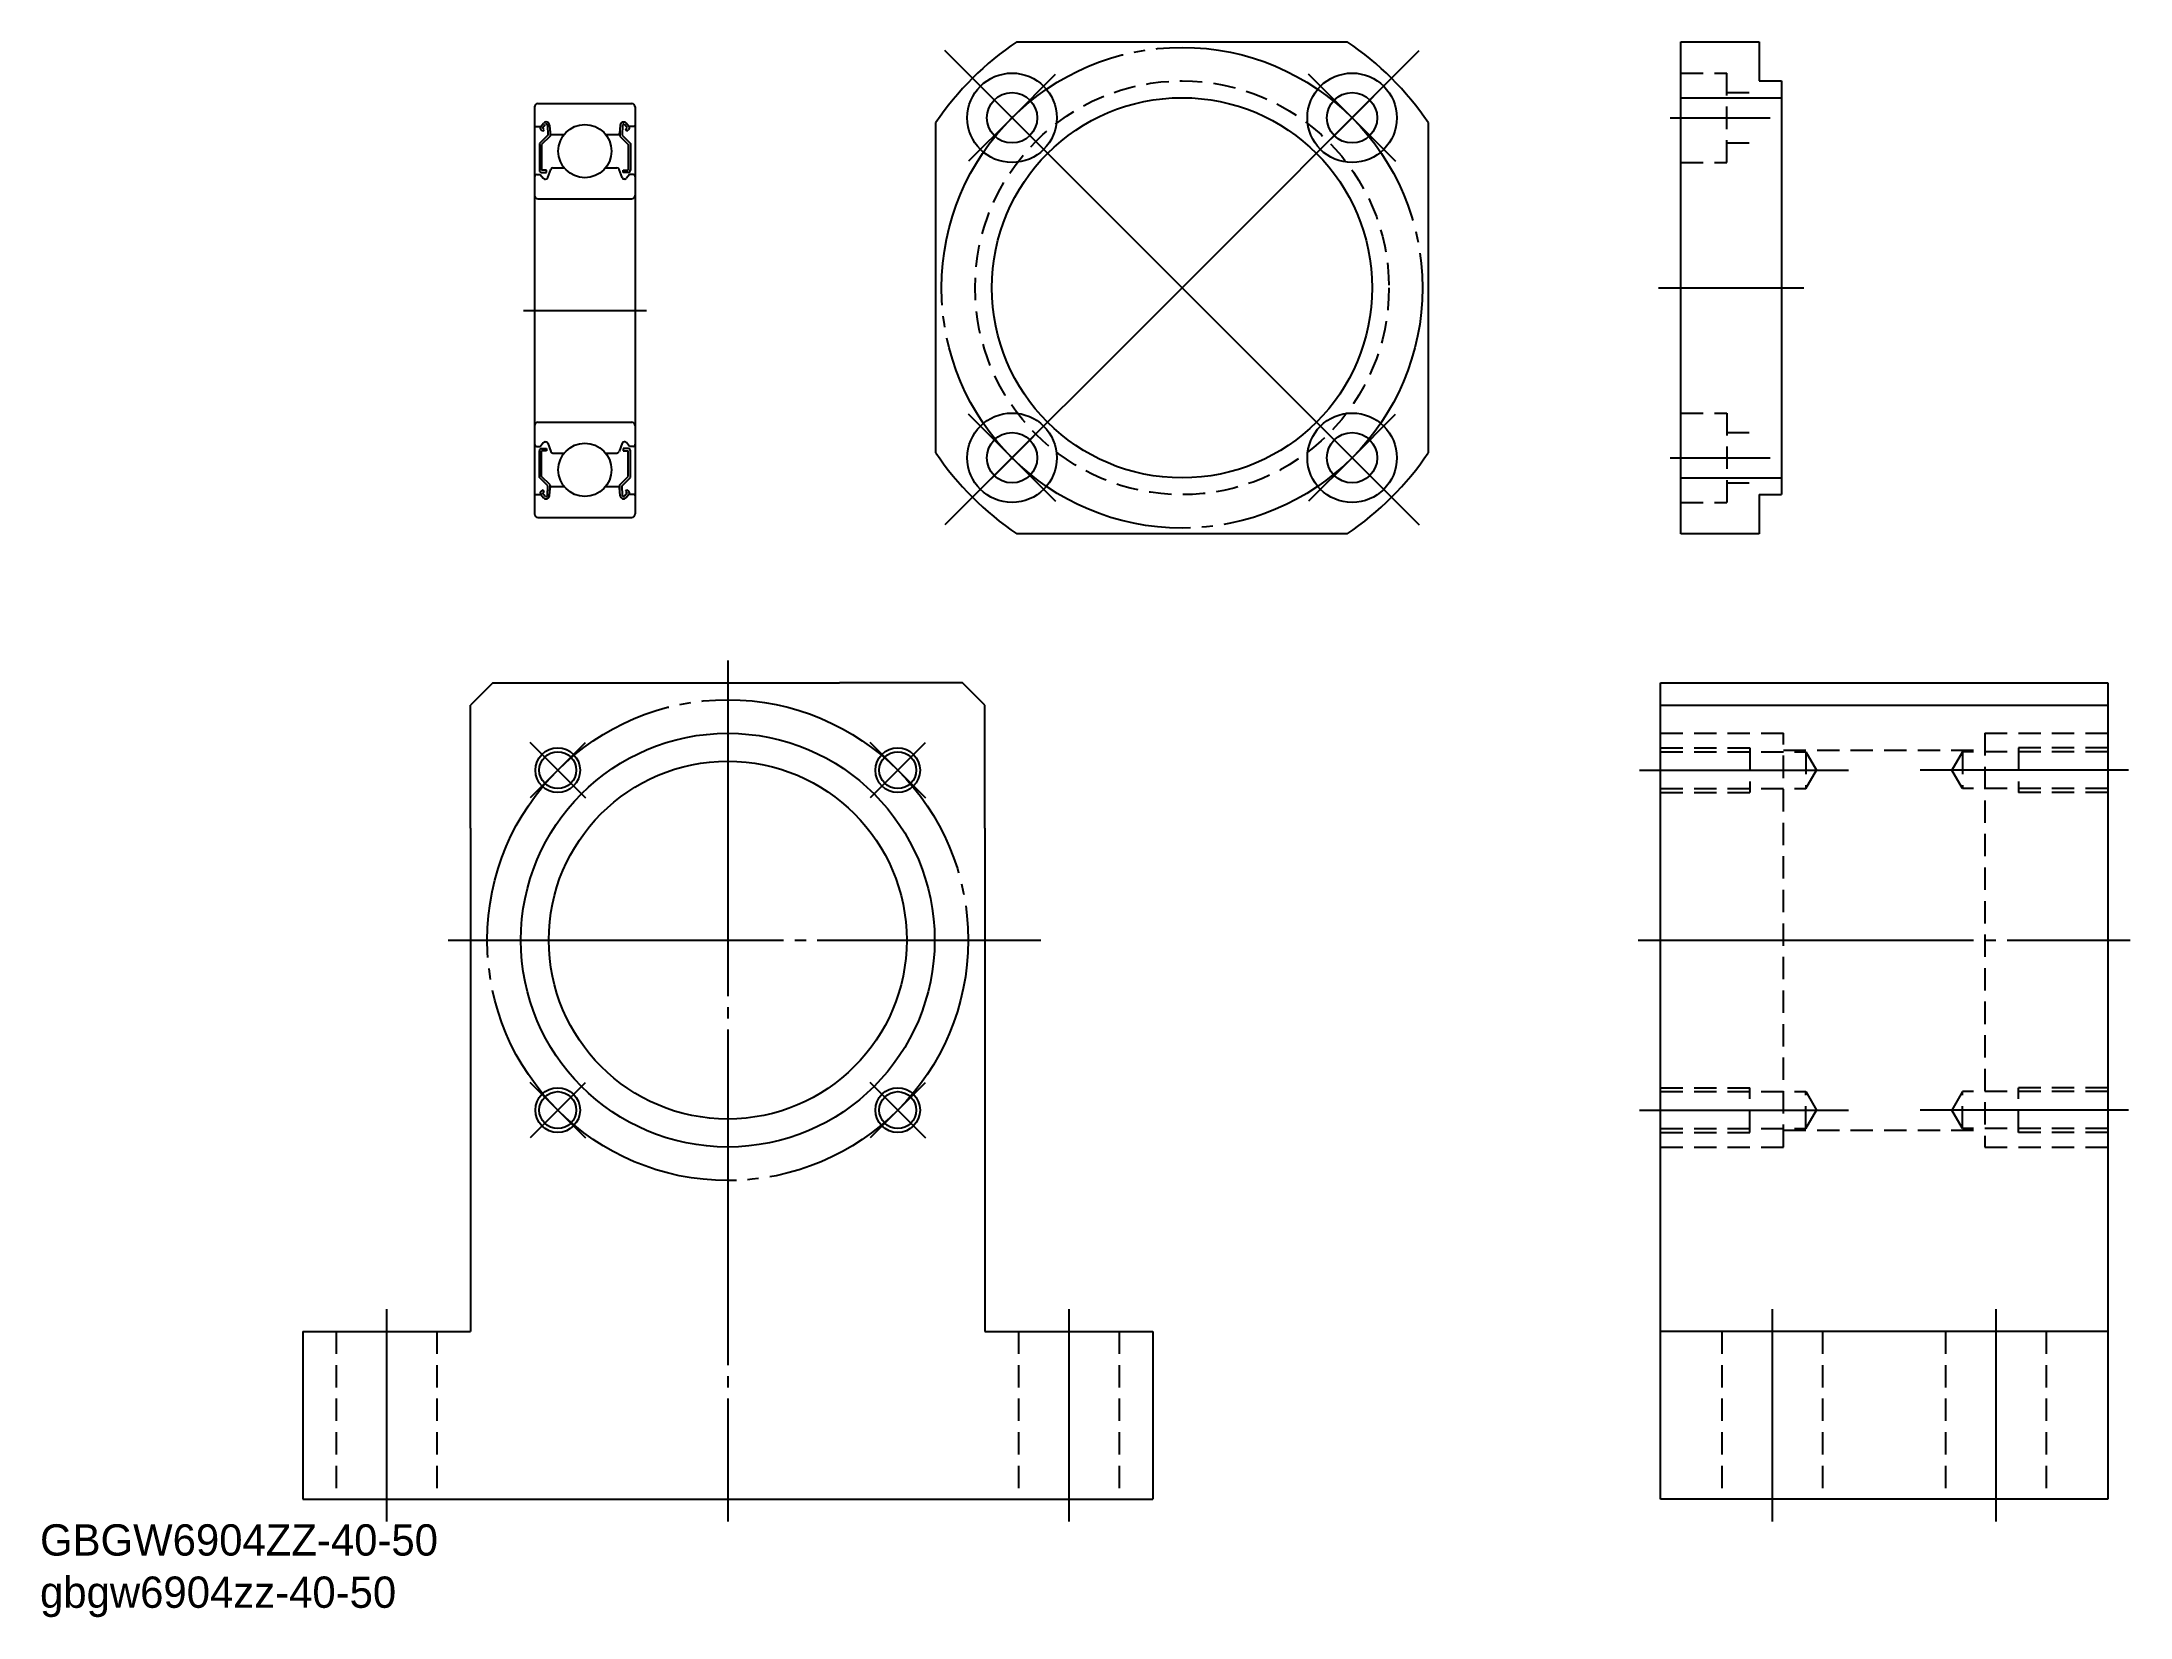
# Model space of a CAD drawing. Extents: x -138 to 49, y -40 to 101.
import ezdxf

# ---------------------------------------------------------------- set-up
doc = ezdxf.new("R2010")
doc.units = 0
doc.linetypes.add('CENTER', pattern=[33, 30, -1, 1, -1])
doc.linetypes.add('DASHED', pattern=[3, 2, -1])
doc.layers.get('0').update_dxf_attribs({"linetype": 'CONTINUOUS'})
doc.layers.add('CENTER', color=7, linetype='CONTINUOUS')

# ---------------------------------------------------------------- blocks, each defined once
blk = doc.blocks.new('*U2')
at = {"linetype": 'CONTINUOUS'}
for s, p in [('GBGW6904ZZ-40-50', (-138.18, -34.77)), ('gbgw6904zz-40-50', (-138.18, -39.44))]:
    blk.add_text(s, height=2.8, dxfattribs=at).set_placement(p)

msp = doc.modelspace()

# ---------------------------------------------------------------- linework, layer by layer
at = {"color": 7, "linetype": 'CONTINUOUS'}
for p, q in [((-50.84, 100.61), (-21.29, 100.61)), ((8.54, 100.61), (15.54, 100.61)), ((8.54, 56.61), (8.54, 100.61)), ((15.54, 100.61), (15.54, 97.11)), ((15.54, 97.11), (17.54, 97.11)), ((17.54, 97.11), (17.54, 60.11)), ((8.54, 95.61), (17.54, 95.61)), ((-58.07, 63.84), (-58.07, 93.39)), ((-14.07, 93.39), (-14.07, 63.84)), ((8.54, 61.61), (17.54, 61.61)), ((15.54, 60.11), (15.54, 56.61)), ((15.54, 60.11), (17.54, 60.11)), ((-21.29, 56.61), (-50.84, 56.61)), ((15.54, 56.61), (8.54, 56.61)), ((-97.69, 43.27), (-99.69, 41.27)), ((-97.69, 43.27), (-86.69, 43.27)), ((-86.69, 43.27), (-66.69, 43.27)), ((-55.69, 43.27), (-66.69, 43.27)), ((-53.69, 41.27), (-55.69, 43.27)), ((6.71, 43.27), (46.71, 43.27)), ((6.71, -29.73), (6.71, 43.27)), ((6.71, -29.73), (6.71, 43.27)), ((46.71, 43.27), (46.71, -29.73)), ((-99.69, 30.27), (-99.69, 41.27)), ((-53.69, 30.27), (-53.69, 41.27)), ((6.71, 41.27), (46.71, 41.27)), ((-99.69, 30.27), (-99.69, -14.73)), ((-53.69, 30.27), (-53.69, -14.73)), ((-114.69, -14.73), (-99.69, -14.73)), ((-114.69, -14.73), (-114.69, -29.73)), ((-53.69, -14.73), (-38.69, -14.73)), ((-38.69, -14.73), (-38.69, -29.73)), ((46.71, -14.73), (6.71, -14.73)), ((-114.69, -29.73), (-38.69, -29.73)), ((46.71, -29.73), (6.71, -29.73))]:
    msp.add_line(p, q, dxfattribs=at)
at = {"color": 3, "linetype": 'DASHED'}
for p, q in [((8.54, 97.81), (12.64, 97.81)), ((12.64, 89.81), (12.64, 97.81)), ((12.64, 96.06), (15.54, 96.06)), ((12.64, 91.56), (15.54, 91.56)), ((8.54, 89.81), (12.64, 89.81)), ((8.54, 67.41), (12.64, 67.41)), ((12.64, 67.41), (12.64, 59.41)), ((12.64, 65.66), (15.54, 65.66)), ((12.64, 61.16), (15.54, 61.16)), ((8.54, 59.41), (12.64, 59.41)), ((6.71, 38.77), (17.71, 38.77)), ((6.71, 37.47), (14.71, 37.47)), ((14.71, 37.47), (14.71, 33.47)), ((17.71, 1.77), (17.71, 38.77)), ((35.71, 38.77), (46.71, 38.77)), ((35.71, 38.77), (35.71, 1.77)), ((38.71, 37.47), (38.71, 33.47)), ((46.71, 37.47), (38.71, 37.47)), ((6.71, 37.12), (19.71, 37.12)), ((17.71, 37.27), (35.71, 37.27)), ((19.71, 37.12), (19.71, 33.82)), ((19.71, 37.12), (20.67, 35.47)), ((33.71, 37.12), (32.76, 35.47)), ((33.71, 37.12), (33.71, 33.82)), ((46.71, 37.12), (33.71, 37.12)), ((6.71, 33.82), (19.71, 33.82)), ((19.71, 33.82), (20.67, 35.47)), ((33.71, 33.82), (32.76, 35.47)), ((46.71, 33.82), (33.71, 33.82)), ((6.71, 33.47), (14.71, 33.47)), ((46.71, 33.47), (38.71, 33.47)), ((6.71, 7.07), (14.71, 7.07)), ((6.71, 6.72), (19.71, 6.72)), ((14.71, 3.07), (14.71, 7.07)), ((19.71, 3.42), (19.71, 6.72)), ((19.71, 6.72), (20.67, 5.07)), ((33.71, 6.72), (32.76, 5.07)), ((33.71, 3.42), (33.71, 6.72)), ((46.71, 6.72), (33.71, 6.72)), ((38.71, 3.07), (38.71, 7.07)), ((46.71, 7.07), (38.71, 7.07)), ((19.71, 3.42), (20.67, 5.07)), ((33.71, 3.42), (32.76, 5.07)), ((6.71, 3.42), (19.71, 3.42)), ((6.71, 3.07), (14.71, 3.07)), ((17.71, 3.27), (35.71, 3.27)), ((46.71, 3.42), (33.71, 3.42)), ((46.71, 3.07), (38.71, 3.07)), ((6.71, 1.77), (17.71, 1.77)), ((35.71, 1.77), (46.71, 1.77)), ((-111.69, -14.73), (-111.69, -29.73)), ((-102.69, -14.73), (-102.69, -29.73)), ((-50.69, -14.73), (-50.69, -29.73)), ((-41.69, -14.73), (-41.69, -29.73)), ((12.21, -14.73), (12.21, -29.73)), ((21.21, -14.73), (21.21, -29.73)), ((32.21, -14.73), (32.21, -29.73)), ((41.21, -14.73), (41.21, -29.73))]:
    msp.add_line(p, q, dxfattribs=at)
for p, q in [((-93.96, 94.78), (-93.96, 58.38)), ((-93.66, 95.08), (-85.26, 95.08)), ((-84.96, 94.78), (-84.96, 58.38)), ((-93.86, 93.03), (-93.4, 93.03)), ((-92.78, 92.27), (-93.53, 91.52)), ((-93.53, 91.52), (-93.53, 89.13)), ((-93.4, 93.03), (-93.15, 93.33)), ((-93.22, 92.62), (-93.38, 92.75)), ((-92.58, 92.18), (-93.33, 91.43)), ((-93.25, 92.9), (-93, 93.2)), ((-93.09, 92.78), (-93.25, 92.9)), ((-93.22, 92.62), (-93.09, 92.78)), ((-92.82, 93.14), (-92.78, 92.27)), ((-92.62, 93.16), (-92.56, 92.42)), ((-92.58, 92.65), (-92.58, 92.18)), ((-92.46, 92.33), (-91.31, 92.33)), ((-87.61, 92.33), (-86.46, 92.33)), ((-86.3, 93.16), (-86.36, 92.42)), ((-86.34, 92.65), (-86.34, 92.18)), ((-86.34, 92.18), (-85.59, 91.43)), ((-86.1, 93.14), (-86.14, 92.27)), ((-86.14, 92.27), (-85.39, 91.52)), ((-85.67, 92.9), (-85.92, 93.2)), ((-85.83, 92.78), (-85.67, 92.9)), ((-85.7, 92.62), (-85.83, 92.78)), ((-85.52, 93.03), (-85.77, 93.33)), ((-85.7, 92.62), (-85.55, 92.75)), ((-85.06, 93.03), (-85.52, 93.03)), ((-85.39, 91.52), (-85.39, 89.13)), ((-93.33, 91.43), (-93.33, 89.13)), ((-85.59, 91.43), (-85.59, 89.13)), ((-93.76, 88.73), (-93.46, 88.73)), ((-93.46, 88.73), (-93.18, 88.4)), ((-92.88, 89.13), (-93.33, 89.13)), ((-93.33, 88.93), (-92.88, 88.93)), ((-93.03, 88.33), (-92.97, 88.33)), ((-92.88, 88.93), (-92.88, 89.13)), ((-92.78, 88.46), (-92.51, 89.2)), ((-92.32, 89.33), (-91.31, 89.33)), ((-87.61, 89.33), (-86.6, 89.33)), ((-86.14, 88.47), (-86.41, 89.2)), ((-86.04, 88.93), (-86.04, 89.13)), ((-86.04, 89.13), (-85.59, 89.13)), ((-85.59, 88.93), (-86.04, 88.93)), ((-85.89, 88.33), (-85.95, 88.33)), ((-85.46, 88.73), (-85.74, 88.4)), ((-85.16, 88.73), (-85.46, 88.73)), ((-93.66, 86.58), (-85.26, 86.58)), ((-93.66, 66.58), (-85.26, 66.58)), ((-93.76, 64.43), (-93.46, 64.43)), ((-93.53, 61.65), (-93.53, 64.03)), ((-93.46, 64.43), (-93.18, 64.76)), ((-93.33, 64.23), (-92.88, 64.23)), ((-92.88, 64.03), (-93.33, 64.03)), ((-93.33, 61.73), (-93.33, 64.03)), ((-93.03, 64.83), (-92.97, 64.83)), ((-92.88, 64.23), (-92.88, 64.03)), ((-92.78, 64.7), (-92.51, 63.96)), ((-92.32, 63.83), (-91.31, 63.83)), ((-92.07, 63.83), (-92.07, 63.83)), ((-91.82, 63.83), (-91.82, 63.83)), ((-87.61, 63.83), (-86.6, 63.83)), ((-86.14, 64.7), (-86.41, 63.97)), ((-86.04, 64.23), (-86.04, 64.03)), ((-85.59, 64.23), (-86.04, 64.23)), ((-86.04, 64.03), (-85.59, 64.03)), ((-85.89, 64.83), (-85.95, 64.83)), ((-85.46, 64.43), (-85.74, 64.76)), ((-85.59, 61.73), (-85.59, 64.03)), ((-85.16, 64.43), (-85.46, 64.43)), ((-85.39, 61.65), (-85.39, 64.03)), ((-92.78, 60.9), (-93.53, 61.65)), ((-92.58, 60.98), (-93.33, 61.73)), ((-86.34, 60.98), (-85.59, 61.73)), ((-86.14, 60.9), (-85.39, 61.65)), ((-93.86, 60.13), (-93.4, 60.13)), ((-93.4, 60.13), (-93.15, 59.84)), ((-93.22, 60.54), (-93.38, 60.42)), ((-93.09, 60.39), (-93.25, 60.26)), ((-93.25, 60.26), (-93, 59.96)), ((-93.22, 60.54), (-93.09, 60.39)), ((-92.82, 60.02), (-92.78, 60.9)), ((-92.62, 60), (-92.56, 60.74)), ((-92.58, 60.51), (-92.58, 60.98)), ((-92.46, 60.83), (-91.31, 60.83)), ((-87.61, 60.83), (-86.46, 60.83)), ((-86.3, 60.01), (-86.36, 60.74)), ((-86.34, 60.51), (-86.34, 60.98)), ((-86.1, 60.03), (-86.14, 60.9)), ((-85.67, 60.26), (-85.92, 59.97)), ((-85.7, 60.54), (-85.83, 60.39)), ((-85.83, 60.39), (-85.67, 60.26)), ((-85.52, 60.13), (-85.77, 59.84)), ((-85.7, 60.54), (-85.55, 60.42)), ((-85.06, 60.13), (-85.52, 60.13)), ((-93.66, 58.08), (-85.26, 58.08))]:
    msp.add_line(p, q)
at = {"color": 7, "linetype": 'CONTINUOUS'}
for centre, radius in [((-51.27, 93.81), 4), ((-20.86, 93.81), 4), ((-51.27, 93.81), 2.25), ((-36.07, 78.61), 17), ((-20.86, 93.81), 2.25), ((-51.27, 63.41), 4), ((-20.86, 63.41), 4), ((-51.27, 63.41), 2.25), ((-20.86, 63.41), 2.25), ((-76.69, 20.27), 18.5), ((-91.89, 35.47), 1.65), ((-76.69, 20.27), 16), ((-61.49, 35.47), 1.65), ((-91.89, 5.07), 1.65), ((-61.49, 5.07), 1.65)]:
    msp.add_circle(centre, radius, dxfattribs=at)
at = {"color": 3, "linetype": 'DASHED'}
msp.add_circle((-36.07, 78.61), 18.5, dxfattribs=at)
for centre in [(-89.46, 90.83), (-89.46, 62.33)]:
    msp.add_circle(centre, 2.38)
at = {"color": 3, "linetype": 'CONTINUOUS'}
for centre in [(-91.89, 35.47), (-61.49, 35.47), (-91.89, 5.07), (-61.49, 5.07)]:
    msp.add_circle(centre, 2, dxfattribs=at)
at = {"color": 7, "linetype": 'CONTINUOUS'}
for start, end in [(123.8819, 146.1181), (33.8819, 56.1181), (213.8819, 236.1181), (303.8819, 326.1181)]:
    msp.add_arc((-36.07, 78.61), 26.5, start, end, dxfattribs=at)
for centre, radius, start, end in [((-93.66, 94.78), 0.3, 90, 180), ((-92.92, 93.14), 0.3, 4.9967, 140.001), ((-86, 93.13), 0.303, 40.0459, 175.0792), ((-85.26, 94.78), 0.3, 0, 90), ((-93.86, 93.13), 0.1, 180, 270), ((-93.25, 92.9), 0.2, 140.001, 230.0801), ((-92.92, 93.14), 0.1, 2.8199, 140.0012), ((-92.46, 92.43), 0.1, 184.9967, 269.9995), ((-86.46, 92.43), 0.1, 269.9995, 354.8557), ((-86, 93.13), 0.103, 39.874, 175.0048), ((-85.67, 92.9), 0.2, 309.9138, 40.1318), ((-85.06, 93.13), 0.1, 269.9995, 359.9913), ((-93.76, 88.53), 0.2, 90, 180), ((-93.33, 89.13), 0.2, 180, 270), ((-93.03, 88.53), 0.2, 219.9921, 270), ((-92.97, 88.53), 0.2, 270, 339.9919), ((-92.32, 89.13), 0.2, 90, 159.9919), ((-86.6, 89.13), 0.2, 19.8845, 90.0002), ((-85.95, 88.53), 0.2, 199.8883, 269.9998), ((-85.89, 88.53), 0.2, 269.9998, 319.8616), ((-85.59, 89.13), 0.2, 269.9998, 359.9956), ((-85.16, 88.53), 0.2, 359.9956, 90.0002), ((-93.66, 86.88), 0.3, 180, 270), ((-85.26, 86.88), 0.3, 270, 0), ((-93.66, 66.28), 0.3, 90, 180), ((-85.26, 66.28), 0.3, 0, 90), ((-93.76, 64.63), 0.2, 180, 270), ((-93.33, 64.03), 0.2, 90, 180), ((-93.03, 64.63), 0.2, 90, 140.0079), ((-92.97, 64.63), 0.2, 20.0081, 90), ((-92.32, 64.03), 0.2, 200.0081, 270), ((-86.6, 64.03), 0.2, 269.9998, 340.1155), ((-85.95, 64.63), 0.2, 90.0002, 160.1117), ((-85.89, 64.63), 0.2, 40.1384, 90.0002), ((-85.59, 64.03), 0.2, 0.0044, 90.0002), ((-85.16, 64.63), 0.2, 269.9998, 0.0044), ((-93.86, 60.03), 0.1, 90, 180), ((-93.25, 60.26), 0.2, 129.9199, 219.999), ((-92.92, 60.03), 0.3, 219.999, 355.0033), ((-92.92, 60.03), 0.1, 219.9988, 357.1801), ((-92.46, 60.73), 0.1, 90.0005, 175.0033), ((-86.46, 60.73), 0.1, 5.1443, 90.0005), ((-86, 60.04), 0.303, 184.9207, 319.9541), ((-86, 60.04), 0.103, 184.9952, 320.126), ((-85.67, 60.26), 0.2, 319.8682, 50.0862), ((-85.06, 60.03), 0.1, 0.0087, 90.0005), ((-93.66, 58.38), 0.3, 180, 270), ((-85.26, 58.38), 0.3, 270, 0)]:
    msp.add_arc(centre, radius, start, end)
at = {"layer": 'CENTER', "color": 1, "linetype": 'CENTER'}
for p, q in [((-36.07, 78.61), (-57.63, 100.18)), ((-36.07, 78.61), (-14.5, 100.18)), ((-51.27, 93.81), (-55.16, 97.7)), ((-51.27, 93.81), (-47.38, 97.7)), ((-20.86, 93.81), (-24.75, 97.7)), ((-20.86, 93.81), (-16.97, 97.7)), ((-51.27, 93.81), (-55.16, 89.93)), ((-51.27, 93.81), (-47.38, 89.93)), ((-20.86, 93.81), (-24.75, 89.93)), ((-20.86, 93.81), (-16.97, 89.93)), ((7.59, 93.81), (16.51, 93.81)), ((-36.07, 78.61), (-57.63, 57.05)), ((-36.07, 78.61), (-14.5, 57.05)), ((6.54, 78.61), (19.54, 78.61)), ((-94.96, 76.58), (-83.96, 76.58)), ((-51.27, 63.41), (-55.16, 67.3)), ((-51.27, 63.41), (-47.38, 67.3)), ((-20.86, 63.41), (-24.75, 67.3)), ((-20.86, 63.41), (-16.97, 67.3)), ((-51.27, 63.41), (-55.16, 59.52)), ((-51.27, 63.41), (-47.38, 59.52)), ((-20.86, 63.41), (-24.75, 59.52)), ((-20.86, 63.41), (-16.97, 59.52)), ((7.59, 63.41), (16.51, 63.41)), ((-76.69, 45.27), (-76.69, -31.73)), ((-91.89, 35.47), (-94.37, 37.95)), ((-91.89, 35.47), (-89.42, 37.95)), ((-61.49, 35.47), (-63.96, 37.95)), ((-61.49, 35.47), (-59.01, 37.95)), ((-91.89, 35.47), (-94.37, 33)), ((-91.89, 35.47), (-89.42, 33)), ((-61.49, 35.47), (-63.96, 33)), ((-61.49, 35.47), (-59.01, 33)), ((4.85, 35.47), (23.51, 35.47)), ((48.57, 35.47), (29.92, 35.47)), ((-101.69, 20.27), (-48.69, 20.27)), ((4.71, 20.27), (48.71, 20.27)), ((-91.89, 5.07), (-94.37, 7.54)), ((-91.89, 5.07), (-89.42, 7.54)), ((-61.49, 5.07), (-63.96, 7.54)), ((-61.49, 5.07), (-59.01, 7.54)), ((-91.89, 5.07), (-94.37, 2.59)), ((-91.89, 5.07), (-89.42, 2.59)), ((-61.49, 5.07), (-63.96, 2.59)), ((-61.49, 5.07), (-59.01, 2.59)), ((4.85, 5.07), (23.51, 5.07)), ((48.57, 5.07), (29.92, 5.07)), ((-107.19, -12.73), (-107.19, -31.73)), ((-46.19, -12.73), (-46.19, -31.73)), ((16.71, -12.73), (16.71, -31.73)), ((36.71, -12.73), (36.71, -31.73))]:
    msp.add_line(p, q, dxfattribs=at)
for centre in [(-36.07, 78.61), (-76.69, 20.27)]:
    msp.add_circle(centre, 21.5, dxfattribs=at)

# ---------------------------------------------------------------- block references
at = {"linetype": 'CONTINUOUS'}
msp.add_blockref('*U2', (0, 0), dxfattribs=at)

doc.saveas('drawing.dxf')
